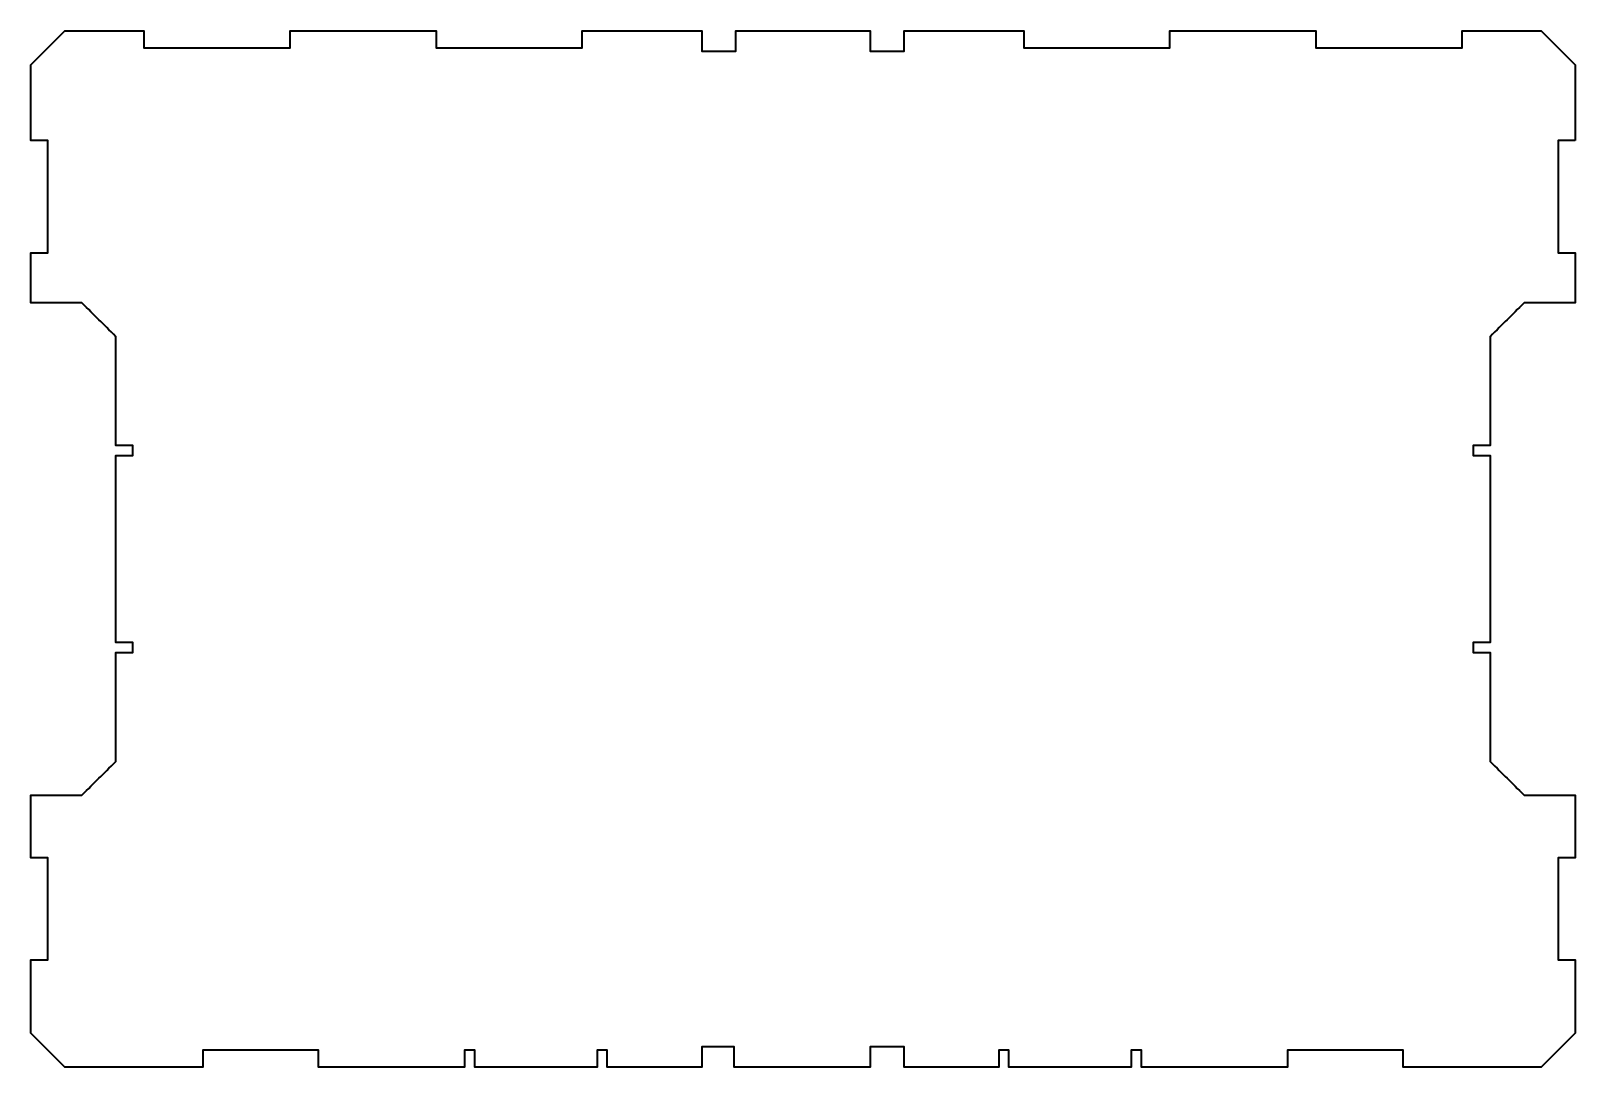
# Model space of a CAD drawing. Header units: millimetres. Extents: x -107 to 348, y -292 to 13.
import ezdxf

# ---------------------------------------------------------------- set-up
doc = ezdxf.new("R2010")
doc.units = ezdxf.units.MM
doc.header["$MEASUREMENT"] = 0
doc.layers.add('Layer 1', color=7, linetype='Continuous', lineweight=0)

msp = doc.modelspace()

# ---------------------------------------------------------------- linework, layer by layer
at = {"layer": 'Layer 1', "color": 250, "lineweight": 35, "true_color": 0x231f20}
msp.add_open_spline([(347.94, -19.38), (347.94, -19.38), (347.94, 2.92), (347.94, 2.92), (344.04, 6.83), (341.85, 9.02), (337.94, 12.92), (337.94, 12.92), (314.67, 12.92), (314.67, 12.92), (314.67, 12.92), (314.67, 7.92), (314.67, 7.92), (314.67, 7.92), (271.67, 7.92), (271.67, 7.92), (271.67, 7.92), (271.67, 12.92), (271.67, 12.92), (271.67, 12.92), (228.67, 12.92), (228.67, 12.92), (228.67, 12.92), (228.67, 7.92), (228.67, 7.92), (228.67, 7.92), (185.67, 7.92), (185.67, 7.92), (185.67, 7.92), (185.67, 12.92), (185.67, 12.92), (185.67, 12.92), (150.44, 12.92), (150.44, 12.92), (150.44, 12.92), (150.44, 6.92), (150.44, 6.92), (150.44, 6.92), (140.44, 6.92), (140.44, 6.92), (140.44, 6.92), (140.44, 12.92), (140.44, 12.92), (140.44, 12.92), (100.92, 12.92), (100.92, 12.92), (100.92, 12.92), (100.92, 6.92), (100.92, 6.92), (100.92, 6.92), (90.92, 6.92), (90.91, 6.92), (90.91, 6.92), (90.91, 12.92), (90.91, 12.92), (90.91, 12.92), (55.69, 12.92), (55.69, 12.92), (55.69, 12.92), (55.69, 7.92), (55.69, 7.92), (55.69, 7.92), (12.69, 7.92), (12.69, 7.92), (12.69, 7.92), (12.69, 12.92), (12.69, 12.92), (12.69, 12.92), (-30.31, 12.92), (-30.31, 12.92), (-30.31, 12.92), (-30.31, 7.92), (-30.31, 7.92), (-30.31, 7.92), (-73.31, 7.92), (-73.31, 7.92), (-73.31, 7.92), (-73.31, 12.92), (-73.31, 12.92), (-73.31, 12.92), (-96.59, 12.92), (-96.59, 12.92), (-100.49, 9.02), (-102.68, 6.83), (-106.59, 2.92), (-106.59, 2.92), (-106.59, -19.38), (-106.59, -19.38), (-106.59, -19.38), (-101.59, -19.38), (-101.59, -19.38), (-101.59, -19.38), (-101.59, -52.38), (-101.59, -52.38), (-101.59, -52.38), (-106.59, -52.38), (-106.59, -52.38), (-106.59, -52.38), (-106.59, -67.08), (-106.59, -67.08), (-106.59, -67.08), (-91.59, -67.08), (-91.59, -67.08), (-87.68, -70.98), (-85.49, -73.17), (-81.59, -77.08), (-81.59, -77.08), (-81.59, -109.08), (-81.59, -109.08), (-81.59, -109.08), (-76.59, -109.08), (-76.59, -109.08), (-76.59, -109.08), (-76.59, -112.08), (-76.59, -112.08), (-76.59, -112.08), (-81.59, -112.08), (-81.59, -112.08), (-81.59, -112.08), (-81.59, -167.08), (-81.59, -167.08), (-81.59, -167.08), (-76.59, -167.08), (-76.59, -167.08), (-76.59, -167.08), (-76.59, -170.08), (-76.59, -170.08), (-76.59, -170.08), (-81.59, -170.08), (-81.59, -170.08), (-81.59, -170.08), (-81.59, -202.08), (-81.59, -202.08), (-85.49, -205.98), (-87.68, -208.17), (-91.59, -212.08), (-91.59, -212.08), (-106.59, -212.08), (-106.59, -212.08), (-106.59, -212.08), (-106.59, -230.51), (-106.59, -230.51), (-106.59, -230.51), (-101.59, -230.51), (-101.59, -230.51), (-101.59, -230.51), (-101.59, -260.51), (-101.59, -260.51), (-101.59, -260.51), (-106.59, -260.51), (-106.59, -260.51), (-106.59, -260.51), (-106.59, -282.08), (-106.59, -282.08), (-102.68, -285.98), (-100.49, -288.17), (-96.59, -292.08), (-96.59, -292.08), (-55.93, -292.08), (-55.93, -292.08), (-55.93, -292.08), (-55.93, -287.08), (-55.93, -287.08), (-55.93, -287.08), (-21.93, -287.08), (-21.93, -287.08), (-21.93, -287.08), (-21.93, -292.08), (-21.93, -292.08), (-21.93, -292.08), (21.07, -292.08), (21.07, -292.08), (21.07, -292.08), (21.07, -287.08), (21.07, -287.08), (21.07, -287.08), (24.07, -287.08), (24.07, -287.08), (24.07, -287.08), (24.07, -292.08), (24.07, -292.08), (24.07, -292.08), (60.07, -292.08), (60.07, -292.08), (60.07, -292.08), (60.07, -287.08), (60.07, -287.08), (60.07, -287.08), (63.07, -287.08), (63.07, -287.08), (63.07, -287.08), (63.07, -292.08), (63.07, -292.08), (63.07, -292.08), (90.91, -292.08), (90.91, -292.08), (90.91, -290.08), (90.91, -288.08), (90.91, -286.08), (94.09, -286.08), (97.27, -286.08), (100.44, -286.08), (100.44, -288.08), (100.44, -290.08), (100.44, -292.08), (100.44, -292.08), (140.44, -292.08), (140.44, -292.08), (140.44, -292.08), (140.44, -286.08), (140.44, -286.08), (140.44, -286.08), (150.44, -286.08), (150.44, -286.08), (150.44, -286.08), (150.44, -292.08), (150.44, -292.08), (150.44, -292.08), (178.29, -292.08), (178.29, -292.08), (178.29, -292.08), (178.29, -287.08), (178.29, -287.08), (178.29, -287.08), (181.29, -287.08), (181.29, -287.08), (181.29, -287.08), (181.29, -292.08), (181.29, -292.08), (181.29, -292.08), (217.29, -292.08), (217.29, -292.08), (217.29, -292.08), (217.29, -287.08), (217.29, -287.08), (217.29, -287.08), (220.29, -287.08), (220.29, -287.08), (220.29, -287.08), (220.29, -292.08), (220.29, -292.08), (220.29, -292.08), (263.29, -292.08), (263.29, -292.08), (263.29, -292.08), (263.29, -287.08), (263.29, -287.08), (263.29, -287.08), (297.29, -287.08), (297.29, -287.08), (297.29, -287.08), (297.29, -292.08), (297.29, -292.08), (297.29, -292.08), (337.94, -292.08), (337.94, -292.08), (341.85, -288.17), (344.04, -285.98), (347.94, -282.08), (347.94, -282.08), (347.94, -260.51), (347.94, -260.51), (347.94, -260.51), (342.94, -260.51), (342.94, -260.51), (342.94, -260.51), (342.94, -230.51), (342.94, -230.51), (342.94, -230.51), (347.94, -230.51), (347.94, -230.51), (347.94, -230.51), (347.94, -212.08), (347.94, -212.08), (347.94, -212.08), (332.94, -212.08), (332.94, -212.08), (329.04, -208.17), (326.85, -205.98), (322.94, -202.08), (322.94, -202.08), (322.94, -170.08), (322.94, -170.08), (322.94, -170.08), (317.94, -170.08), (317.94, -170.08), (317.94, -170.08), (317.94, -167.08), (317.94, -167.08), (317.94, -167.08), (322.94, -167.08), (322.94, -167.08), (322.94, -167.08), (322.94, -112.08), (322.94, -112.08), (322.94, -112.08), (317.94, -112.08), (317.94, -112.08), (317.94, -112.08), (317.94, -109.08), (317.94, -109.08), (317.94, -109.08), (322.94, -109.08), (322.94, -109.08), (322.94, -109.08), (322.94, -77.08), (322.94, -77.08), (326.85, -73.17), (329.04, -70.98), (332.94, -67.08), (332.94, -67.08), (347.94, -67.08), (347.94, -67.08), (347.94, -67.08), (347.94, -52.38), (347.94, -52.38), (347.94, -52.38), (342.94, -52.38), (342.94, -52.38), (342.94, -52.38), (342.94, -19.38), (342.94, -19.38), (342.94, -19.38), (347.94, -19.38), (347.94, -19.38)], degree=3, knots=[0, 0, 0, 0, 1, 1, 1, 2, 2, 2, 3, 3, 3, 4, 4, 4, 5, 5, 5, 6, 6, 6, 7, 7, 7, 8, 8, 8, 9, 9, 9, 10, 10, 10, 11, 11, 11, 12, 12, 12, 13, 13, 13, 14, 14, 14, 15, 15, 15, 16, 16, 16, 17, 17, 17, 18, 18, 18, 19, 19, 19, 20, 20, 20, 21, 21, 21, 22, 22, 22, 23, 23, 23, 24, 24, 24, 25, 25, 25, 26, 26, 26, 27, 27, 27, 28, 28, 28, 29, 29, 29, 30, 30, 30, 31, 31, 31, 32, 32, 32, 33, 33, 33, 34, 34, 34, 35, 35, 35, 36, 36, 36, 37, 37, 37, 38, 38, 38, 39, 39, 39, 40, 40, 40, 41, 41, 41, 42, 42, 42, 43, 43, 43, 44, 44, 44, 45, 45, 45, 46, 46, 46, 47, 47, 47, 48, 48, 48, 49, 49, 49, 50, 50, 50, 51, 51, 51, 52, 52, 52, 53, 53, 53, 54, 54, 54, 55, 55, 55, 56, 56, 56, 57, 57, 57, 58, 58, 58, 59, 59, 59, 60, 60, 60, 61, 61, 61, 62, 62, 62, 63, 63, 63, 64, 64, 64, 65, 65, 65, 66, 66, 66, 67, 67, 67, 68, 68, 68, 69, 69, 69, 70, 70, 70, 71, 71, 71, 72, 72, 72, 73, 73, 73, 74, 74, 74, 75, 75, 75, 76, 76, 76, 77, 77, 77, 78, 78, 78, 79, 79, 79, 80, 80, 80, 81, 81, 81, 82, 82, 82, 83, 83, 83, 84, 84, 84, 85, 85, 85, 86, 86, 86, 87, 87, 87, 88, 88, 88, 89, 89, 89, 90, 90, 90, 91, 91, 91, 92, 92, 92, 93, 93, 93, 94, 94, 94, 95, 95, 95, 96, 96, 96, 97, 97, 97, 98, 98, 98, 99, 99, 99, 100, 100, 100, 101, 101, 101, 102, 102, 102, 103, 103, 103, 104, 104, 104, 105, 105, 105, 106, 106, 106, 107, 107, 107, 108, 108, 108, 108], dxfattribs=at)

doc.saveas('drawing.dxf')
